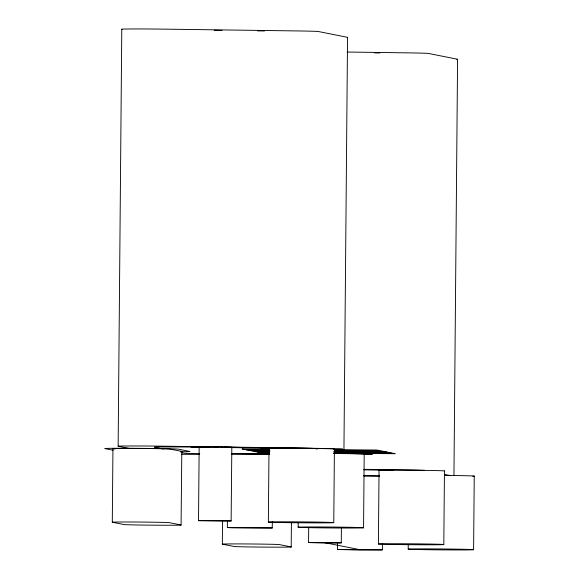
<?xml version="1.0" encoding="UTF-8"?>
<svg xmlns="http://www.w3.org/2000/svg" width="579" height="579" viewBox="0 0 579 579"><rect width="100%" height="100%" fill="white"/><g stroke="black" fill="none" stroke-linecap="round" stroke-linejoin="round"><path stroke-width="0.87" d="M112.297 522.207L112.941 448.609M118.138 446.221L121.778 29.211M181.082 524.994L169.459 522.678A28.624 0.398 0.5 0 0 138.822 522.041A28.624 0.398 0.5 0 0 112.369 522.244L123.993 524.552A28.624 0.398 0.5 0 0 154.629 525.189A28.624 0.398 0.5 0 0 181.082 524.994L181.799 451.439M220.411 447.024L231.824 447.328L231.13 520.962L198.517 520.644L199.162 447.053L209.88 446.937M222.336 544.122L222.546 520.789M272.391 521.679L272.202 527.99L231.976 527.795L227.366 527.563L227.431 520.383M268.359 522.055L269.003 448.457M291.201 546.952L291.411 522.721M298.149 527.201L298.185 522.714M341.4 527.599L341.27 542.856L324.638 542.936L308.564 542.566L308.694 527.31M333.772 522.642A32.714 0.456 0.5 0 0 285.186 521.809A32.714 0.456 0.5 0 0 284.238 522.591A32.714 0.456 0.5 0 0 333.772 522.642L334.409 449.043M382.429 543.601L382.379 549.884L359.516 549.992L337.463 549.507L337.463 543.196M343.912 453.458L347.545 37.346M363.561 527.787A32.714 0.456 0.5 0 0 314.976 526.962A32.714 0.456 0.5 0 0 314.021 527.744A32.714 0.456 0.5 0 0 363.561 527.787L364.198 454.197M378.398 543.971L379.042 470.38M408.188 549.124L408.224 544.636M443.811 544.557A32.714 0.456 0.5 0 0 395.225 543.724A32.714 0.456 0.5 0 0 394.277 544.506A32.714 0.456 0.5 0 0 443.811 544.557L444.455 470.966M453.95 475.373L457.584 59.268M473.6 549.71A32.714 0.456 0.5 0 0 425.015 548.878A32.714 0.456 0.5 0 0 424.067 549.659A32.714 0.456 0.5 0 0 473.6 549.71L474.244 476.119M231.868 447.35L230.551 447.422M198.517 520.644L231.224 520.941M227.366 527.563L272.34 527.961M308.564 542.566L341.27 542.856M337.405 549.478L382.379 549.884M232.041 453.827L269.662 454.175M231.614 447.603L240.046 447.415L224.044 446.959M231.455 453.95L269.655 454.008M363.916 475.909L379.694 475.931M210.257 446.822L211.979 446.836M212.862 446.952L218.855 447.01M269.184 449.188L242.087 448.978L245.076 449.579L269.459 449.767M334.206 449.688L376.654 450.021L379.643 450.614L334.488 450.267M269.604 449.97L246.126 449.789L248.811 450.324L269.582 450.484M334.633 450.469L380.692 450.824L383.385 451.359L334.611 450.983M269.879 450.715L250.012 450.556L252.697 451.099L269.857 451.229M334.003 451.207L384.579 451.598L387.271 452.134L333.982 451.721M269.249 451.454L253.899 451.331L256.584 451.873L269.228 451.967M334.278 451.953L388.466 452.373L391.158 452.908L334.257 452.467M269.373 452.17L257.633 452.076L260.622 452.677L269.655 452.742M334.401 452.669L392.2 453.111L395.189 453.712L333.779 453.234M222.387 446.937L190.983 446.988L199.48 447.321M363.706 475.808L379.701 476.09M214.114 30.296L222.068 30.405M257.416 30.875L264.487 30.976M347.147 52.038L406.444 52.841A32.424 0.456 0.5 0 1 428.351 53.427L457.497 59.232A32.424 0.456 0.5 0 1 456.853 59.355M374.533 52.892L379.831 52.964M201.644 447.191L197.222 447.133A32.424 0.456 0.5 0 0 154.455 447.22L163.242 448.971M230.616 447.581L282.06 448.276M364.097 469.337L402.81 469.859A32.424 0.456 0.5 0 1 424.711 470.445M363.822 469.815L393.315 470.438M201.579 447.198L199.162 447.053M317.321 449.051L314.665 448.522A32.424 0.456 0.5 0 0 292.764 447.936L160.991 446.163A32.424 0.456 0.5 0 0 118.225 446.25L129.037 448.407M334.097 452.394L340.286 453.625M444.752 474.433L450.216 475.525M181.213 452.554L184.325 453.169A32.424 0.456 0.5 0 0 199.755 453.661M115.192 449.087L113.014 448.653A28.624 0.398 0.5 0 1 139.467 448.45A28.624 0.398 0.5 0 1 170.103 449.087L181.726 451.403A28.624 0.398 0.5 0 1 181.198 451.511M113.158 450.238L104.857 448.587A36.803 0.514 0.5 0 1 138.866 448.334A36.803 0.514 0.5 0 1 178.26 449.152L189.883 451.468A36.803 0.514 0.5 0 1 180.59 451.765M324.913 542.711L359.892 549.681M445.121 475.402A32.714 0.456 0.5 0 1 472.746 476.235M379.469 470.466A32.714 0.456 0.5 0 1 410.873 470.206A32.714 0.456 0.5 0 1 444.259 471.009M269.018 448.812A40.892 0.572 0.5 0 1 274.149 448.088A40.892 0.572 0.5 0 1 329.154 448.573A40.892 0.572 0.5 0 1 334.481 449.384M334.336 453.364A40.892 0.572 0.5 0 1 368.657 453.994A40.892 0.572 0.5 0 1 364.271 454.537M199.567 454.414A32.424 0.456 0.5 0 1 181.64 454.283M347.226 37.411A32.424 0.456 0.5 0 0 347.458 37.317L318.305 31.505A32.424 0.456 0.5 0 0 296.405 30.919L164.631 29.145A32.424 0.456 0.5 0 0 121.865 29.232M333.562 453.466A32.714 0.456 0.5 0 1 364.01 454.24M269.43 448.544A32.714 0.456 0.5 0 1 302.397 448.305A32.714 0.456 0.5 0 1 333.728 449.123M232.07 453.668A30.665 0.427 0.5 0 1 268.83 453.987M291.128 546.916L279.505 544.6A28.624 0.398 0.5 0 0 248.861 543.963A28.624 0.398 0.5 0 0 222.408 544.159L234.032 546.475A28.624 0.398 0.5 0 0 264.675 547.112A28.624 0.398 0.5 0 0 291.128 546.916"/></g></svg>
